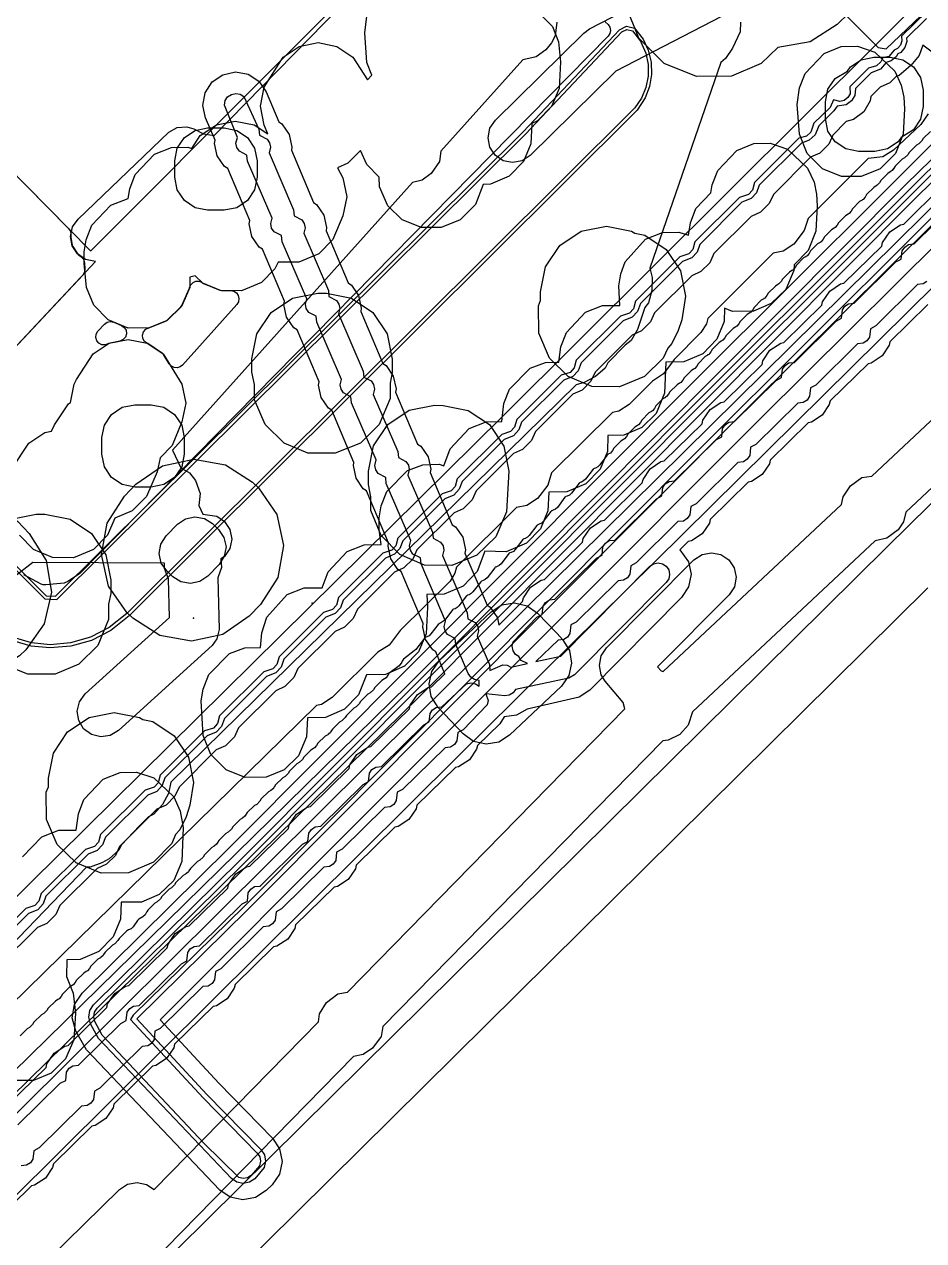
# Model space of a CAD drawing. Header units: metres. Extents: x -2677 to -840, y 169 to 1487.
# Drawn here: x -2128.8 to -2074.2, y 380 to 453.8 of the extents above; entities that cross this region are included whole.
import ezdxf

# ---------------------------------------------------------------- set-up
doc = ezdxf.new("R2010")
doc.units = ezdxf.units.M
for name, color, linetype in [('AI_GREENING_ALLOWED_ZONE', 4, 'Continuous'), ('AI_GREENING_EXCLUSIONS', 1, 'Continuous'), ('AI_GREENING_LAWN', 82, 'Continuous'), ('AI_GREENING_REJECTED', 6, 'Continuous')]:
    doc.layers.add(name, color=color, linetype=linetype)

msp = doc.modelspace()

# ---------------------------------------------------------------- linework, layer by layer
at = {"layer": 'AI_GREENING_ALLOWED_ZONE'}
msp.add_lwpolyline([(-2131.287, 446.66), (-2126.15, 441.45), (-2126.15, 441.45), (-2126.055, 441.315), (-2126.01, 441.157), (-2126.014, 441.072), (-2126.01, 441.072), (-2126.013, 440.926), (-2125.927, 440.447), (-2125.892, 440.357), (-2125.629, 439.947), (-2125.562, 439.878), (-2125.388, 439.756), (-2125.237, 439.59), (-2125.174, 439.376), (-2125.152, 438.993), (-2125.181, 438.794), (-2125.286, 438.622), (-2129.788, 433.813)], dxfattribs=at)
for points in [[(-2121.352, 434.469), (-2121.525, 434.589), (-2121.633, 434.769), (-2121.658, 434.978), (-2121.595, 435.179), (-2121.454, 435.336), (-2121.262, 435.421), (-2121.202, 435.433), (-2120.207, 435.85), (-2120.129, 435.901), (-2119.321, 436.689), (-2119.267, 436.768), (-2118.807, 437.83), (-2118.799, 437.866), (-2118.722, 438.042), (-2118.585, 438.176), (-2118.407, 438.249), (-2118.215, 438.249), (-2118.037, 438.177), (-2117.956, 438.123), (-2116.959, 437.707), (-2116.866, 437.687), (-2116.29, 437.68), (-2116.105, 437.642), (-2115.947, 437.537), (-2115.839, 437.381), (-2115.797, 437.196), (-2115.827, 437.009), (-2115.925, 436.846), (-2119.23, 433.164), (-2119.376, 433.052), (-2119.553, 433.001), (-2119.736, 433.017), (-2119.901, 433.098), (-2120.026, 433.233), (-2120.378, 433.796), (-2120.45, 433.871), (-2121.338, 434.464), (-2121.352, 434.469)], [(-2123.718, 434.463), (-2123.91, 434.386), (-2124.116, 434.393), (-2124.302, 434.483), (-2124.436, 434.641), (-2124.494, 434.839), (-2124.468, 435.044), (-2124.361, 435.22), (-2123.96, 435.649), (-2123.796, 435.765), (-2123.599, 435.807), (-2123.402, 435.769), (-2122.932, 435.572), (-2122.759, 435.452), (-2122.651, 435.271), (-2122.627, 435.061), (-2122.692, 434.86), (-2122.833, 434.704), (-2123.027, 434.62), (-2123.627, 434.501), (-2123.716, 434.464), (-2123.718, 434.463)]]:
    msp.add_lwpolyline(points, close=True, dxfattribs=at)
at = {"layer": 'AI_GREENING_EXCLUSIONS'}
for points in [[(-2082.915, 458.398), (-2077.004, 452.432), (-2076.503, 452.367), (-2059.18, 468.892)], [(-2138.176, 378.915), (-2104.922, 411.949), (-2074.242, 442.249), (-2056.962, 459.206)], [(-2129.896, 433.698), (-2124.506, 439.454), (-2125.122, 439.571), (-2125.603, 439.906), (-2125.918, 440.399), (-2126.022, 440.975), (-2125.897, 441.546), (-2125.562, 442.027), (-2120.063, 447.311), (-2119.542, 447.579), (-2118.959, 447.626), (-2118.53, 447.511), (-2117.96, 447.201), (-2117.299, 447.107), (-2106.74, 457.902)], [(-2083.622, 455.838), (-2092.929, 451.009), (-2098.127, 445.885), (-2098.616, 445.563), (-2099.191, 445.453), (-2099.764, 445.571), (-2100.249, 445.9), (-2100.57, 446.389), (-2100.68, 446.964), (-2100.562, 447.537), (-2100.233, 448.021), (-2094.873, 453.305), (-2094.511, 453.568), (-2087.477, 457.218)], [(-2098.081, 455.024), (-2096.771, 453.719), (-2096.41, 452.79), (-2096.277, 451.573), (-2096.371, 449.947), (-2096.824, 448.863), (-2097.679, 447.986), (-2098.015, 447.829), (-2098.08, 446.594), (-2098.533, 445.511), (-2099.388, 444.633), (-2100.538, 444.135), (-2100.977, 444.119), (-2101.447, 442.903), (-2102.369, 441.981), (-2103.534, 441.511), (-2104.721, 441.511), (-2105.887, 441.981), (-2106.764, 442.836), (-2107.262, 443.987), (-2107.278, 444.577), (-2108.038, 445.336), (-2108.412, 446.191), (-2109.186, 445.417), (-2109.823, 445.134), (-2109.485, 444.521), (-2109.256, 443.373), (-2109.485, 442.225), (-2110.091, 440.789), (-2110.944, 439.915), (-2112.169, 439.403), (-2113.422, 439.416), (-2113.614, 438.994), (-2114.425, 438.184), (-2115.649, 437.672), (-2116.915, 437.688), (-2117.998, 438.141), (-2118.45, 438.572), (-2118.771, 438.49), (-2118.788, 437.874), (-2119.286, 436.723), (-2120.163, 435.868), (-2121.247, 435.415), (-2122.516, 435.398), (-2123.748, 435.913), (-2124.603, 436.79), (-2125.056, 437.874), (-2125.189, 439.327), (-2125.188, 440.045), (-2125.071, 440.772), (-2124.732, 441.647), (-2123.572, 442.869), (-2122.528, 443.277), (-2122.43, 443.864), (-2122.091, 444.739), (-2120.931, 445.961), (-2119.901, 446.368), (-2119.901, 446.368), (-2118.907, 446.395), (-2118.662, 446.317), (-2118.144, 447.091), (-2117.171, 447.742), (-2116.023, 447.97), (-2114.875, 447.742), (-2114.054, 447.193), (-2114.271, 447.728), (-2114.499, 448.876), (-2114.271, 450.024), (-2113.119, 451.861), (-2112.146, 452.511), (-2110.998, 452.74), (-2109.85, 452.511), (-2108.877, 451.861), (-2108.005, 450.478), (-2107.733, 450.764), (-2108.033, 451.522), (-2108.161, 453.341), (-2108.031, 454.339)], [(-2078.783, 454.532), (-2079.492, 453.842), (-2081.13, 452.781), (-2083.089, 452.436), (-2084.101, 451.463), (-2085.907, 450.707), (-2088.031, 450.678), (-2089.983, 451.463), (-2091.533, 453.013), (-2092.318, 454.965)], [(-2074.044, 454.634), (-2075.58, 453.125), (-2075.554, 452.844), (-2075.638, 452.584), (-2075.815, 452.376), (-2076.023, 452.27), (-2076.341, 451.889), (-2076.708, 451.817), (-2076.835, 451.562), (-2077.104, 451.32), (-2077.577, 451.194), (-2078.709, 450.053), (-2078.707, 449.634), (-2078.844, 449.398), (-2079.062, 449.233), (-2079.326, 449.163), (-2079.704, 449.263), (-2079.905, 448.809), (-2080.901, 447.845), (-2081.08, 447.303), (-2081.348, 447.06), (-2081.814, 446.935), (-2084.508, 444.246), (-2084.633, 443.783), (-2084.876, 443.515), (-2085.421, 443.336), (-2088.116, 440.648), (-2088.241, 440.184), (-2088.484, 439.916), (-2089.029, 439.737), (-2091.723, 437.049), (-2091.848, 436.585), (-2092.091, 436.317), (-2092.636, 436.138), (-2095.33, 433.45), (-2095.456, 432.986), (-2095.699, 432.718), (-2096.244, 432.539), (-2098.938, 429.851), (-2099.063, 429.387), (-2099.306, 429.119), (-2099.851, 428.94), (-2102.545, 426.252), (-2102.671, 425.789), (-2102.914, 425.52), (-2103.458, 425.341), (-2106.153, 422.653), (-2106.278, 422.19), (-2106.521, 421.921), (-2107.066, 421.742), (-2109.76, 419.054), (-2109.886, 418.591), (-2110.128, 418.322), (-2110.673, 418.143), (-2113.368, 415.455), (-2113.493, 414.992), (-2113.736, 414.723), (-2114.281, 414.544), (-2116.975, 411.856), (-2117.101, 411.393), (-2117.343, 411.124), (-2117.888, 410.945), (-2120.583, 408.257), (-2120.708, 407.794), (-2120.951, 407.525), (-2121.496, 407.346), (-2124.196, 404.661), (-2124.322, 404.201), (-2124.564, 403.932), (-2125.112, 403.753), (-2127.815, 401.074), (-2127.941, 400.614), (-2128.184, 400.345), (-2128.732, 400.166), (-2131.435, 397.487)], [(-2074.057, 454.2), (-2075.272, 453.008), (-2075.256, 452.81), (-2075.376, 452.438), (-2075.628, 452.141), (-2075.806, 452.05), (-2075.898, 451.875), (-2076.198, 451.625), (-2076.51, 451.528), (-2076.857, 451.124), (-2077.421, 450.9), (-2078.379, 449.956), (-2078.423, 449.536), (-2078.62, 449.199), (-2078.93, 448.963), (-2079.494, 448.889), (-2079.693, 448.597), (-2080.606, 447.688), (-2080.831, 447.135), (-2081.18, 446.811), (-2081.656, 446.64), (-2084.214, 444.089), (-2084.385, 443.615), (-2084.708, 443.266), (-2085.264, 443.042), (-2087.821, 440.49), (-2087.992, 440.016), (-2088.316, 439.667), (-2088.871, 439.443), (-2091.429, 436.891), (-2091.6, 436.418), (-2091.923, 436.068), (-2092.479, 435.844), (-2095.036, 433.292), (-2095.207, 432.819), (-2095.531, 432.469), (-2096.086, 432.245), (-2098.644, 429.693), (-2098.815, 429.22), (-2099.138, 428.87), (-2099.694, 428.646), (-2102.251, 426.094), (-2102.422, 425.621), (-2102.746, 425.271), (-2103.301, 425.047), (-2105.859, 422.495), (-2106.03, 422.022), (-2106.353, 421.672), (-2106.909, 421.448), (-2109.466, 418.896), (-2109.637, 418.423), (-2109.961, 418.073), (-2110.516, 417.849), (-2113.074, 415.297), (-2113.245, 414.824), (-2113.568, 414.474), (-2114.124, 414.25), (-2116.681, 411.699), (-2116.852, 411.225), (-2117.176, 410.876), (-2117.731, 410.651), (-2120.289, 408.1), (-2120.46, 407.626), (-2120.783, 407.277), (-2121.339, 407.052), (-2123.902, 404.503), (-2124.073, 404.033), (-2124.396, 403.684), (-2124.956, 403.459), (-2127.521, 400.916), (-2127.692, 400.446), (-2128.016, 400.097), (-2128.575, 399.872), (-2131.141, 397.329)], [(-2085.362, 453.97), (-2085.382, 453.401), (-2085.83, 452.408), (-2086.274, 451.766), (-2086.539, 451.539), (-2090.86, 439.05), (-2090.713, 438.473), (-2090.743, 437.697), (-2090.941, 436.942), (-2091.161, 436.651), (-2091.603, 435.328), (-2091.99, 434.65), (-2092.352, 434.369), (-2093.402, 433.303), (-2093.564, 432.978), (-2094.153, 432.467), (-2094.84, 432.095), (-2095.323, 431.969), (-2119.928, 407.84), (-2120.067, 407.159), (-2120.444, 406.48), (-2120.962, 405.896), (-2121.29, 405.736), (-2121.844, 405.189), (-2122.933, 404.036), (-2123.091, 403.71), (-2123.676, 403.193), (-2124.123, 402.931), (-2124.824, 402.682), (-2125.049, 402.673), (-2149.155, 377.641)], [(-2085.362, 453.97), (-2085.382, 453.401), (-2085.83, 452.408), (-2086.274, 451.766), (-2086.539, 451.539), (-2090.86, 439.05), (-2090.713, 438.473), (-2090.743, 437.697), (-2090.941, 436.942), (-2091.161, 436.651), (-2091.603, 435.328), (-2091.99, 434.65), (-2092.352, 434.369), (-2093.402, 433.303), (-2093.564, 432.978), (-2094.153, 432.467), (-2094.84, 432.095), (-2095.323, 431.969), (-2119.928, 407.84), (-2120.067, 407.159), (-2120.444, 406.48), (-2120.962, 405.896), (-2121.29, 405.736), (-2121.844, 405.189), (-2122.933, 404.036), (-2123.091, 403.71), (-2123.676, 403.193), (-2124.123, 402.931), (-2124.824, 402.682), (-2125.049, 402.673), (-2149.155, 377.641)], [(-2144.68, 436.027), (-2127.581, 418.962), (-2126.856, 418.922), (-2098.399, 447.179), (-2092.554, 453.384), (-2092.244, 453.539), (-2091.908, 453.454), (-2091.429, 452.835), (-2091.104, 452.102), (-2090.962, 451.414), (-2090.96, 450.705), (-2091.1, 450.01), (-2091.372, 449.363), (-2091.768, 448.782), (-2091.768, 448.782), (-2122.611, 418.077), (-2123.674, 417.222), (-2124.809, 416.639), (-2126.015, 416.294), (-2127.256, 416.186), (-2128.401, 416.298), (-2129.696, 416.684)], [(-2144.4, 436.03), (-2127.493, 419.157), (-2126.936, 419.127), (-2098.543, 447.319), (-2092.699, 453.521), (-2092.265, 453.737), (-2091.795, 453.62), (-2091.266, 452.951), (-2090.952, 452.278), (-2090.778, 451.557), (-2090.751, 450.808), (-2090.875, 450.069), (-2091.141, 449.376), (-2091.627, 448.641), (-2091.627, 448.641), (-2122.47, 417.935), (-2123.581, 417.045), (-2124.752, 416.447), (-2125.996, 416.094), (-2127.275, 415.987), (-2128.42, 416.099), (-2129.79, 416.507)], [(-2096.507, 453.984), (-2096.599, 453.156), (-2096.83, 452.722), (-2097.17, 452.308), (-2097.755, 451.87), (-2098.566, 451.691), (-2103.551, 446.138), (-2103.626, 445.525), (-2104.131, 444.791), (-2104.687, 444.385), (-2105.255, 444.24), (-2119.839, 427.996), (-2119.331, 426.929), (-2118.794, 426.624), (-2118.444, 426.155), (-2118.163, 425.356), (-2118.235, 424.626), (-2117.989, 424.108), (-2117.152, 423.987), (-2116.668, 423.659), (-2116.346, 423.17), (-2116.236, 422.595), (-2116.355, 422.022), (-2116.684, 421.537), (-2116.899, 421.396), (-2116.849, 420.88), (-2117.075, 420.254), (-2117.01, 417.105), (-2117.152, 416.537), (-2117.425, 416.139), (-2123.108, 410.972), (-2123.609, 410.671), (-2124.188, 410.584), (-2124.756, 410.726), (-2125.227, 411.074), (-2125.528, 411.576), (-2125.615, 412.154), (-2125.473, 412.722), (-2125.125, 413.193), (-2120.023, 417.827), (-2120.074, 420.189), (-2120.326, 420.805), (-2120.309, 421.125), (-2128.313, 421.185), (-2131.166, 418.979)], [(-2066.871, 452.341), (-2075.312, 444.131), (-2105.534, 413.75), (-2137.876, 382.04), (-2154.254, 365.45)], [(-2073.634, 452.089), (-2074.276, 452.584), (-2074.502, 451.951), (-2075.008, 451.357), (-2075.721, 450.746), (-2075.903, 450.69), (-2076.298, 450.295), (-2076.872, 450.035), (-2077.442, 449.476), (-2077.478, 449.211), (-2077.871, 448.537), (-2078.492, 448.064), (-2078.949, 447.944), (-2079.751, 447.126), (-2080.002, 446.576), (-2080.542, 446.036), (-2081.098, 445.783), (-2083.358, 443.527), (-2083.609, 442.977), (-2084.149, 442.437), (-2084.705, 442.184), (-2086.966, 439.929), (-2087.217, 439.378), (-2087.757, 438.838), (-2088.313, 438.585), (-2090.573, 436.33), (-2090.824, 435.779), (-2091.364, 435.239), (-2091.92, 434.986), (-2094.181, 432.731), (-2094.432, 432.18), (-2094.972, 431.64), (-2095.528, 431.387), (-2097.788, 429.132), (-2098.039, 428.581), (-2098.579, 428.041), (-2099.135, 427.788), (-2101.396, 425.533), (-2101.647, 424.982), (-2102.187, 424.442), (-2102.743, 424.189), (-2105.003, 421.934), (-2105.254, 421.383), (-2105.794, 420.843), (-2106.35, 420.59), (-2108.611, 418.335), (-2108.862, 417.784), (-2109.402, 417.244), (-2109.958, 416.991), (-2112.218, 414.736), (-2112.469, 414.186), (-2113.009, 413.645), (-2113.565, 413.392), (-2115.826, 411.137), (-2116.076, 410.587), (-2116.617, 410.046), (-2117.173, 409.793), (-2119.433, 407.538), (-2119.684, 406.988), (-2120.224, 406.447), (-2120.78, 406.195), (-2123.05, 403.938), (-2123.297, 403.395), (-2123.837, 402.854), (-2124.401, 402.598), (-2126.669, 400.351), (-2126.917, 399.808), (-2127.457, 399.267), (-2128.021, 399.011), (-2130.288, 396.764)], [(-2066.171, 451.627), (-2074.607, 443.42), (-2104.834, 413.036), (-2137.175, 381.327), (-2153.543, 364.746)], [(-2129.845, 388.23), (-2127.503, 390.524), (-2127.457, 390.744), (-2127.019, 391.39), (-2126.368, 391.819), (-2126.168, 391.858), (-2123.826, 394.151), (-2123.781, 394.372), (-2123.343, 395.018), (-2122.691, 395.447), (-2122.492, 395.485), (-2120.149, 397.778), (-2120.104, 397.999), (-2119.666, 398.645), (-2119.014, 399.074), (-2118.815, 399.112), (-2116.473, 401.406), (-2116.427, 401.626), (-2115.989, 402.272), (-2115.338, 402.702), (-2115.138, 402.74), (-2112.796, 405.033), (-2112.751, 405.254), (-2112.313, 405.9), (-2111.661, 406.329), (-2111.462, 406.367), (-2109.119, 408.661), (-2109.074, 408.881), (-2108.636, 409.527), (-2107.984, 409.956), (-2107.785, 409.995), (-2105.443, 412.288), (-2105.397, 412.509), (-2104.959, 413.154), (-2104.308, 413.584), (-2104.108, 413.622), (-2103.295, 414.424), (-2103.85, 415.743), (-2104.039, 415.865), (-2104.481, 416.508), (-2104.644, 417.271), (-2104.607, 417.471), (-2105.956, 420.634), (-2106.145, 420.757), (-2106.587, 421.4), (-2106.75, 422.163), (-2106.713, 422.362), (-2108.061, 425.526), (-2108.25, 425.648), (-2108.693, 426.291), (-2108.856, 427.054), (-2108.819, 427.254), (-2110.167, 430.417), (-2110.356, 430.54), (-2110.799, 431.183), (-2110.961, 431.946), (-2110.924, 432.146), (-2112.273, 435.309), (-2112.462, 435.431), (-2112.904, 436.074), (-2113.067, 436.837), (-2113.03, 437.037), (-2114.379, 440.2), (-2114.568, 440.323), (-2115.01, 440.966), (-2115.173, 441.729), (-2115.136, 441.929), (-2116.484, 445.092), (-2116.673, 445.215), (-2117.116, 445.857), (-2117.279, 446.621), (-2117.242, 446.82), (-2117.82, 448.165), (-2117.983, 448.928), (-2117.842, 449.695), (-2117.417, 450.35), (-2116.774, 450.792), (-2116.011, 450.955), (-2115.244, 450.813), (-2114.589, 450.389), (-2114.146, 449.746), (-2113.377, 447.927), (-2113.188, 447.805), (-2112.745, 447.162), (-2112.583, 446.399), (-2112.619, 446.199), (-2111.271, 443.036), (-2111.082, 442.913), (-2110.64, 442.27), (-2110.477, 441.507), (-2110.514, 441.307), (-2109.165, 438.144), (-2108.976, 438.021), (-2108.534, 437.379), (-2108.371, 436.615), (-2108.408, 436.416), (-2107.06, 433.252), (-2106.871, 433.13), (-2106.428, 432.487), (-2106.265, 431.724), (-2106.302, 431.524), (-2104.954, 428.361), (-2104.765, 428.238), (-2104.322, 427.596), (-2104.16, 426.832), (-2104.196, 426.633), (-2102.848, 423.469), (-2102.659, 423.347), (-2102.217, 422.704), (-2102.054, 421.941), (-2102.091, 421.741), (-2100.742, 418.578), (-2100.553, 418.455), (-2100.111, 417.812), (-2100.015, 417.362), (-2098.581, 418.811), (-2098.536, 419.032), (-2098.099, 419.679), (-2097.448, 420.109), (-2097.249, 420.147), (-2094.947, 422.407), (-2094.902, 422.628), (-2094.465, 423.274), (-2093.814, 423.704), (-2093.615, 423.743), (-2091.314, 426.002), (-2091.269, 426.223), (-2090.832, 426.87), (-2090.181, 427.3), (-2089.981, 427.338), (-2087.68, 429.598), (-2087.635, 429.819), (-2087.198, 430.465), (-2086.547, 430.895), (-2086.348, 430.934), (-2084.047, 433.193), (-2084.001, 433.414), (-2083.564, 434.061), (-2082.913, 434.491), (-2082.714, 434.529), (-2080.413, 436.789), (-2080.368, 437.01), (-2079.931, 437.656), (-2079.28, 438.086), (-2079.08, 438.125), (-2076.779, 440.384), (-2076.734, 440.605), (-2076.297, 441.252), (-2075.646, 441.682), (-2075.447, 441.72), (-2073.146, 443.98)], [(-2129.216, 387.025), (-2126.643, 389.563), (-2126.316, 389.732), (-2126.26, 390.239), (-2126.106, 390.465), (-2125.878, 390.615), (-2125.539, 390.652), (-2122.966, 393.191), (-2122.64, 393.36), (-2122.583, 393.866), (-2122.43, 394.092), (-2122.202, 394.242), (-2121.863, 394.279), (-2119.289, 396.818), (-2118.963, 396.987), (-2118.906, 397.494), (-2118.753, 397.72), (-2118.525, 397.87), (-2118.186, 397.907), (-2115.613, 400.445), (-2115.286, 400.615), (-2115.23, 401.121), (-2115.076, 401.347), (-2114.848, 401.497), (-2114.509, 401.534), (-2111.936, 404.073), (-2111.61, 404.242), (-2111.553, 404.748), (-2111.4, 404.974), (-2111.172, 405.125), (-2110.833, 405.161), (-2108.259, 407.7), (-2107.933, 407.869), (-2107.876, 408.376), (-2107.723, 408.602), (-2107.495, 408.752), (-2107.156, 408.789), (-2104.583, 411.328), (-2104.256, 411.497), (-2104.2, 412.003), (-2104.046, 412.229), (-2103.818, 412.379), (-2103.479, 412.416), (-2101.982, 413.818), (-2101.714, 413.87), (-2101.447, 413.815), (-2101.221, 413.662), (-2101.222, 414.017), (-2101.502, 414.064), (-2101.731, 414.213), (-2101.886, 414.438), (-2102.642, 416.195), (-2102.681, 416.56), (-2103.132, 416.797), (-2103.287, 417.022), (-2103.344, 417.289), (-2103.255, 417.618), (-2104.748, 421.086), (-2104.787, 421.452), (-2105.238, 421.689), (-2105.393, 421.914), (-2105.45, 422.181), (-2105.361, 422.51), (-2106.854, 425.978), (-2106.893, 426.343), (-2107.344, 426.58), (-2107.499, 426.805), (-2107.556, 427.072), (-2107.467, 427.401), (-2108.96, 430.869), (-2108.999, 431.235), (-2109.45, 431.472), (-2109.604, 431.697), (-2109.661, 431.964), (-2109.573, 432.293), (-2111.065, 435.761), (-2111.104, 436.126), (-2111.555, 436.363), (-2111.71, 436.588), (-2111.767, 436.855), (-2111.678, 437.185), (-2113.171, 440.652), (-2113.21, 441.018), (-2113.661, 441.255), (-2113.816, 441.48), (-2113.873, 441.747), (-2113.784, 442.076), (-2115.277, 445.544), (-2115.316, 445.909), (-2115.767, 446.146), (-2115.922, 446.371), (-2115.979, 446.639), (-2115.89, 446.968), (-2116.683, 448.946), (-2116.634, 449.214), (-2116.485, 449.443), (-2116.26, 449.598), (-2115.993, 449.655), (-2115.725, 449.606), (-2115.495, 449.457), (-2114.584, 447.475), (-2114.545, 447.11), (-2114.094, 446.873), (-2113.939, 446.648), (-2113.882, 446.381), (-2113.971, 446.051), (-2112.478, 442.584), (-2112.44, 442.218), (-2111.989, 441.981), (-2111.834, 441.756), (-2111.777, 441.489), (-2111.866, 441.16), (-2110.373, 437.692), (-2110.334, 437.327), (-2109.883, 437.09), (-2109.728, 436.865), (-2109.671, 436.598), (-2109.76, 436.268), (-2108.267, 432.801), (-2108.228, 432.435), (-2107.777, 432.198), (-2107.622, 431.973), (-2107.565, 431.706), (-2107.654, 431.377), (-2106.161, 427.909), (-2106.122, 427.543), (-2105.671, 427.307), (-2105.516, 427.082), (-2105.459, 426.814), (-2105.548, 426.485), (-2104.055, 423.017), (-2104.017, 422.652), (-2103.566, 422.415), (-2103.411, 422.19), (-2103.354, 421.923), (-2103.443, 421.594), (-2101.95, 418.126), (-2101.911, 417.76), (-2101.46, 417.523), (-2101.305, 417.298), (-2101.248, 417.031), (-2101.337, 416.702), (-2100.6, 414.991), (-2100.562, 414.625), (-2099.787, 414.972), (-2099.515, 414.943), (-2099.301, 414.826), (-2098.288, 415.045), (-2098.665, 415.229), (-2098.816, 415.462), (-2099.009, 415.592), (-2099.159, 415.82), (-2099.211, 416.088), (-2099.156, 416.356), (-2097.72, 417.852), (-2097.394, 418.022), (-2097.338, 418.528), (-2097.185, 418.754), (-2096.957, 418.905), (-2096.618, 418.942), (-2094.086, 421.448), (-2093.76, 421.617), (-2093.704, 422.124), (-2093.551, 422.35), (-2093.323, 422.501), (-2092.984, 422.538), (-2090.452, 425.043), (-2090.126, 425.213), (-2090.07, 425.719), (-2089.917, 425.945), (-2089.689, 426.096), (-2089.351, 426.133), (-2086.819, 428.639), (-2086.493, 428.808), (-2086.437, 429.315), (-2086.284, 429.541), (-2086.056, 429.692), (-2085.717, 429.729), (-2083.185, 432.234), (-2082.859, 432.404), (-2082.803, 432.91), (-2082.65, 433.137), (-2082.422, 433.287), (-2082.083, 433.324), (-2079.552, 435.83), (-2079.225, 435.999), (-2079.169, 436.506), (-2079.016, 436.732), (-2078.789, 436.883), (-2078.45, 436.92), (-2075.918, 439.425), (-2075.592, 439.595), (-2075.536, 440.101), (-2075.383, 440.328), (-2075.155, 440.478), (-2074.816, 440.515), (-2072.284, 443.021)], [(-2067.835, 446.106), (-2084.105, 429.956), (-2120.578, 393.408), (-2117.029, 389.564), (-2113.754, 386.228), (-2113.328, 385.574), (-2113.185, 384.807), (-2113.347, 384.043), (-2113.788, 383.4), (-2114.138, 383.043), (-2114.792, 382.617), (-2115.56, 382.474), (-2116.323, 382.636), (-2116.967, 383.077), (-2125.045, 391.589), (-2125.705, 392.722), (-2125.914, 393.524), (-2125.78, 394.342), (-2125.326, 395.035), (-2116.414, 403.825), (-2088.043, 432.313), (-2070.833, 449.466)], [(-2067.793, 447.56), (-2084.811, 430.664), (-2115.275, 400.082), (-2122.001, 393.474), (-2117.757, 388.879), (-2114.47, 385.53), (-2114.257, 385.203), (-2114.185, 384.819), (-2114.266, 384.437), (-2114.837, 383.759), (-2115.164, 383.546), (-2115.548, 383.474), (-2115.929, 383.555), (-2116.251, 383.776), (-2124.316, 392.274), (-2124.811, 393.169), (-2124.915, 393.57), (-2124.848, 393.979), (-2124.621, 394.326), (-2115.706, 403.119), (-2087.335, 431.607), (-2069.46, 449.429)], [(-2067.832, 448.015), (-2087.881, 428.016), (-2115.487, 400.294), (-2122.212, 393.687), (-2122.392, 393.439), (-2117.976, 388.673), (-2114.684, 385.32), (-2114.535, 385.091), (-2114.485, 384.823), (-2114.542, 384.555), (-2115.047, 383.973), (-2115.275, 383.824), (-2115.544, 383.774), (-2115.811, 383.831), (-2117.924, 385.919), (-2124.098, 392.48), (-2124.543, 393.303), (-2124.616, 393.584), (-2124.569, 393.87), (-2124.41, 394.113), (-2115.494, 402.907), (-2087.123, 431.395), (-2069.047, 449.417)], [(-2073.955, 448.41), (-2074.407, 447.774), (-2076.061, 446.213), (-2076.722, 445.799), (-2077.604, 445.695), (-2081.25, 442.064), (-2081.48, 441.324), (-2082.107, 440.506), (-2082.757, 440.073), (-2083.371, 439.953), (-2087.343, 435.998), (-2087.419, 435.667), (-2087.752, 435.129), (-2089.379, 433.501), (-2090.038, 432.622), (-2090.695, 432.191), (-2092.117, 430.775), (-2092.732, 430.358), (-2093.123, 430.273), (-2096.818, 426.617), (-2097.05, 425.877), (-2097.68, 425.061), (-2098.331, 424.63), (-2098.946, 424.512), (-2102.602, 420.894), (-2102.69, 420.53), (-2102.988, 420.039), (-2106.008, 417.054), (-2106.673, 416.162), (-2107.359, 415.725), (-2110.147, 412.984), (-2110.796, 412.559), (-2111.089, 412.503), (-2130.756, 393.231)], [(-2055.716, 442.538), (-2076.446, 422.123), (-2143.947, 355.36)], [(-2135.715, 376.427), (-2102.457, 409.465), (-2071.795, 439.746)], [(-2074.042, 438.235), (-2074.27, 438.085), (-2074.609, 438.048), (-2077.143, 435.54), (-2077.469, 435.37), (-2077.525, 434.864), (-2077.678, 434.638), (-2077.906, 434.487), (-2078.245, 434.45), (-2080.779, 431.942), (-2081.105, 431.772), (-2081.161, 431.266), (-2081.314, 431.04), (-2081.542, 430.889), (-2081.881, 430.852), (-2084.415, 428.344), (-2084.742, 428.174), (-2084.797, 427.668), (-2084.95, 427.442), (-2085.178, 427.291), (-2085.517, 427.254), (-2088.051, 424.746), (-2088.378, 424.577), (-2088.434, 424.07), (-2088.586, 423.844), (-2088.814, 423.693), (-2089.153, 423.656), (-2091.687, 421.148), (-2092.014, 420.979), (-2092.07, 420.472), (-2092.223, 420.246), (-2092.45, 420.095), (-2092.789, 420.058), (-2095.324, 417.55), (-2095.65, 417.381), (-2095.706, 416.874), (-2095.859, 416.648), (-2096.087, 416.497), (-2096.425, 416.46), (-2097.778, 415.156), (-2096.269, 415.482), (-2090.851, 420.943), (-2090.625, 421.096), (-2090.357, 421.15), (-2090.089, 421.098), (-2089.861, 420.947), (-2089.708, 420.721), (-2089.654, 420.453), (-2089.706, 420.185), (-2089.857, 419.957), (-2095.421, 414.349), (-2095.77, 414.157), (-2099.005, 413.458), (-2099.152, 413.263), (-2099.388, 413.125), (-2099.658, 413.087), (-2100.811, 413.198), (-2100.675, 412.802), (-2100.73, 412.534), (-2102.188, 411.021), (-2102.514, 410.852), (-2102.571, 410.346), (-2102.724, 410.12), (-2102.952, 409.97), (-2103.291, 409.933), (-2105.865, 407.394), (-2106.191, 407.225), (-2106.248, 406.718), (-2106.401, 406.492), (-2106.629, 406.342), (-2106.968, 406.305), (-2109.541, 403.766), (-2109.868, 403.597), (-2109.925, 403.091), (-2110.078, 402.865), (-2110.306, 402.715), (-2110.645, 402.678), (-2113.218, 400.139), (-2113.545, 399.97), (-2113.601, 399.463), (-2113.755, 399.237), (-2113.983, 399.087), (-2114.322, 399.05), (-2116.895, 396.511), (-2117.221, 396.342), (-2117.278, 395.836), (-2117.431, 395.61), (-2117.66, 395.46), (-2117.998, 395.423), (-2120.572, 392.884), (-2120.898, 392.715), (-2120.955, 392.208), (-2121.108, 391.982), (-2121.336, 391.832), (-2121.675, 391.795), (-2124.249, 389.256), (-2124.575, 389.087), (-2124.632, 388.581), (-2124.785, 388.355), (-2125.013, 388.205), (-2125.352, 388.168), (-2127.925, 385.629), (-2128.252, 385.46), (-2128.309, 384.953), (-2128.462, 384.727), (-2128.69, 384.577), (-2129.029, 384.54)], [(-2128.424, 377.833), (-2123.053, 383.105), (-2122.563, 383.426), (-2121.988, 383.534), (-2121.415, 383.415), (-2120.955, 383.101), (-2110.97, 393.297), (-2110.903, 393.769), (-2110.484, 394.452), (-2109.807, 394.981), (-2109.208, 395.096), (-2092.367, 412.292), (-2092.48, 412.667), (-2093.571, 413.973), (-2093.805, 414.357), (-2093.92, 414.931), (-2093.808, 415.505), (-2093.484, 415.993), (-2088.177, 421.329), (-2087.691, 421.656), (-2087.117, 421.771), (-2086.543, 421.659), (-2086.056, 421.335), (-2085.729, 420.849), (-2085.613, 420.276), (-2085.726, 419.701), (-2086.05, 419.214), (-2090.392, 414.847), (-2090.178, 414.591), (-2090.052, 414.551), (-2079.218, 424.699), (-2079.131, 425.168), (-2078.683, 425.833), (-2077.984, 426.332), (-2077.381, 426.421), (-2065.417, 437.628)], [(-2073.978, 436.843), (-2076.282, 434.581), (-2076.327, 434.36), (-2076.764, 433.714), (-2077.415, 433.283), (-2077.614, 433.245), (-2079.918, 430.983), (-2079.963, 430.762), (-2080.4, 430.116), (-2081.051, 429.685), (-2081.25, 429.647), (-2083.554, 427.385), (-2083.599, 427.164), (-2084.036, 426.518), (-2084.687, 426.088), (-2084.886, 426.049), (-2087.19, 423.787), (-2087.235, 423.566), (-2087.672, 422.92), (-2088.323, 422.49), (-2088.523, 422.451), (-2089.044, 421.935), (-2088.509, 421.223), (-2088.354, 420.458), (-2088.503, 419.692), (-2088.934, 419.042), (-2094.498, 413.433), (-2095.146, 412.997), (-2098.312, 412.278), (-2098.96, 411.897), (-2099.691, 411.795), (-2099.97, 411.383), (-2101.328, 410.061), (-2101.373, 409.84), (-2101.811, 409.194), (-2102.463, 408.765), (-2102.662, 408.727), (-2105.005, 406.433), (-2105.05, 406.213), (-2105.488, 405.567), (-2106.14, 405.138), (-2106.339, 405.1), (-2108.681, 402.806), (-2108.727, 402.585), (-2109.165, 401.939), (-2109.817, 401.51), (-2110.016, 401.472), (-2112.358, 399.178), (-2112.404, 398.958), (-2112.842, 398.312), (-2113.493, 397.883), (-2113.693, 397.845), (-2116.035, 395.551), (-2116.08, 395.33), (-2116.518, 394.684), (-2117.17, 394.255), (-2117.369, 394.217), (-2119.712, 391.924), (-2119.757, 391.703), (-2120.195, 391.057), (-2120.847, 390.628), (-2121.046, 390.59), (-2123.389, 388.296), (-2123.434, 388.075), (-2123.872, 387.429), (-2124.524, 387), (-2124.723, 386.962), (-2127.065, 384.669), (-2127.111, 384.448), (-2127.549, 383.802), (-2128.201, 383.373), (-2128.4, 383.335), (-2130.742, 381.041)], [(-2063.366, 435.438), (-2075.323, 424.238), (-2075.45, 423.634), (-2075.791, 423.158), (-2076.466, 422.647), (-2077.184, 422.494), (-2088.267, 412.113), (-2088.533, 411.289), (-2089.045, 410.725), (-2089.746, 410.391), (-2090.067, 410.352), (-2107.058, 393.003), (-2107.159, 392.395), (-2107.696, 391.683), (-2108.269, 391.301), (-2108.843, 391.181), (-2125.905, 373.76)], [(-2129.578, 426.863), (-2128.56, 428.412), (-2127.587, 429.063), (-2127.187, 429.142), (-2127, 429.528), (-2126.146, 430.807), (-2126.146, 430.807), (-2126.022, 430.89), (-2125.8, 432.004), (-2125.667, 432.292), (-2124.649, 433.841), (-2123.676, 434.491), (-2122.527, 434.72), (-2121.379, 434.491), (-2120.406, 433.841), (-2119.257, 432.004), (-2119.028, 430.856), (-2119.257, 429.708), (-2119.863, 428.271), (-2120.584, 427.529), (-2120.754, 426.673), (-2121.403, 425.173), (-2122.277, 424.32), (-2123.342, 423.874), (-2123.774, 422.842), (-2124.627, 421.968), (-2125.852, 421.456), (-2127.117, 421.472), (-2128.264, 421.968), (-2129.118, 422.842)], [(-2073.987, 419.632), (-2139.064, 355.267)], [(-2128.933, 403.296), (-2127.773, 404.518), (-2126.743, 404.925), (-2125.675, 404.928), (-2125.545, 405.92), (-2125.206, 406.795), (-2124.046, 408.017), (-2123.016, 408.424), (-2122.022, 408.451), (-2120.972, 408.099), (-2119.748, 406.94), (-2119.362, 406.084), (-2119.18, 405.095), (-2119.262, 403.022), (-2119.76, 401.871), (-2120.637, 401.016), (-2121.721, 400.563), (-2122.952, 400.546), (-2122.989, 399.523), (-2123.442, 398.439), (-2124.297, 397.562), (-2125.448, 397.064), (-2126.243, 397.047), (-2126.273, 396.046), (-2125.86, 395.028), (-2125.727, 393.811), (-2125.821, 392.185), (-2126.319, 391.034), (-2127.196, 390.179), (-2128.28, 389.726), (-2129.63, 389.726)]]:
    msp.add_lwpolyline(points, dxfattribs=at)
for points in [[(-2075.437, 449.434), (-2075.398, 448.717), (-2075.475, 447.172), (-2075.945, 446.007), (-2076.867, 445.085), (-2078.032, 444.615), (-2079.22, 444.615), (-2080.385, 445.085), (-2081.307, 446.007), (-2081.777, 447.172), (-2081.905, 448.991), (-2081.775, 449.989), (-2081.436, 450.864), (-2080.276, 452.086), (-2079.246, 452.493), (-2078.252, 452.52), (-2077.202, 452.167), (-2075.978, 451.009), (-2075.592, 450.153), (-2075.437, 449.434)], [(-2074.267, 448.851), (-2074.419, 448.086), (-2074.853, 447.437), (-2075.61, 446.982), (-2075.783, 446.723), (-2076.432, 446.289), (-2077.197, 446.137), (-2078.197, 446.137), (-2078.963, 446.289), (-2079.612, 446.723), (-2080.045, 447.372), (-2080.197, 448.137), (-2080.197, 449.137), (-2080.045, 449.902), (-2079.612, 450.551), (-2078.854, 451.006), (-2078.681, 451.265), (-2078.032, 451.699), (-2077.267, 451.851), (-2076.267, 451.851), (-2075.502, 451.699), (-2074.853, 451.265), (-2074.419, 450.616), (-2074.267, 449.851), (-2074.267, 448.851)], [(-2115.286, 443.149), (-2115.935, 442.715), (-2116.7, 442.563), (-2117.7, 442.563), (-2118.465, 442.715), (-2119.114, 443.149), (-2119.548, 443.798), (-2119.7, 444.563), (-2119.7, 445.563), (-2119.548, 446.328), (-2119.114, 446.977), (-2118.465, 447.411), (-2117.7, 447.563), (-2116.7, 447.563), (-2115.935, 447.411), (-2115.286, 446.977), (-2114.852, 446.328), (-2114.7, 445.563), (-2114.7, 444.563), (-2114.852, 443.798), (-2115.286, 443.149)], [(-2112.866, 419.225), (-2111.836, 419.632), (-2110.747, 419.629), (-2110.383, 420.613), (-2109.223, 421.835), (-2108.193, 422.242), (-2107.166, 422.258), (-2107.282, 423.162), (-2107.281, 423.88), (-2107.165, 424.607), (-2106.825, 425.482), (-2105.566, 426.761), (-2104.635, 427.111), (-2103.641, 427.138), (-2103.358, 427.048), (-2102.984, 428.081), (-2101.824, 429.303), (-2100.794, 429.71), (-2099.84, 429.736), (-2099.712, 430.819), (-2099.373, 431.694), (-2098.114, 432.973), (-2097.183, 433.323), (-2096.386, 433.344), (-2096.259, 434.269), (-2095.92, 435.144), (-2094.76, 436.366), (-2093.73, 436.773), (-2092.672, 436.78), (-2092.738, 437.979), (-2092.621, 438.706), (-2092.36, 439.43), (-2091.122, 440.803), (-2090.092, 441.21), (-2089.098, 441.237), (-2088.514, 441.052), (-2088.396, 441.796), (-2088.057, 442.671), (-2087.159, 443.616), (-2087.075, 444.1), (-2086.736, 444.975), (-2085.575, 446.197), (-2084.546, 446.604), (-2083.551, 446.631), (-2082.501, 446.278), (-2081.277, 445.12), (-2080.892, 444.264), (-2080.737, 443.545), (-2080.698, 442.828), (-2080.775, 441.283), (-2081.245, 440.118), (-2082.096, 439.245), (-2082.113, 438.898), (-2082.611, 437.747), (-2083.488, 436.892), (-2084.572, 436.439), (-2085.841, 436.422), (-2086.321, 436.606), (-2086.338, 435.808), (-2086.791, 434.724), (-2087.646, 433.847), (-2088.797, 433.349), (-2089.891, 433.332), (-2089.959, 431.452), (-2090.474, 430.22), (-2091.351, 429.365), (-2092.435, 428.912), (-2093.399, 428.895), (-2093.429, 427.921), (-2093.882, 426.837), (-2094.737, 425.96), (-2095.888, 425.462), (-2096.988, 425.445), (-2097.04, 424.308), (-2097.493, 423.224), (-2098.348, 422.347), (-2099.58, 421.832), (-2100.864, 421.855), (-2101.334, 420.625), (-2102.189, 419.748), (-2103.34, 419.25), (-2104.394, 419.233), (-2104.345, 418.466), (-2104.439, 416.84), (-2104.892, 415.756), (-2105.747, 414.879), (-2106.898, 414.381), (-2108.065, 414.364), (-2108.535, 413.146), (-2109.39, 412.269), (-2110.541, 411.771), (-2111.634, 411.754), (-2111.689, 410.596), (-2112.187, 409.445), (-2113.064, 408.59), (-2114.148, 408.137), (-2115.417, 408.12), (-2116.582, 408.59), (-2117.504, 409.512), (-2117.974, 410.677), (-2118.089, 412.767), (-2117.972, 413.494), (-2117.633, 414.369), (-2116.374, 415.648), (-2115.443, 415.998), (-2114.492, 416.024), (-2114.415, 416.905), (-2114.104, 417.852), (-2112.866, 419.225)], [(-2091.164, 441.045), (-2089.867, 440.177), (-2088.999, 438.88), (-2088.695, 437.349), (-2088.916, 435.908), (-2089.128, 435.253), (-2089.521, 434.463), (-2089.77, 434.196), (-2090.042, 433.583), (-2091.186, 432.46), (-2092.708, 431.84), (-2094.369, 431.856), (-2095.814, 432.46), (-2096.958, 433.583), (-2097.605, 435.092), (-2097.621, 436.753), (-2097.497, 437.089), (-2097.497, 437.602), (-2097.193, 439.133), (-2096.325, 440.43), (-2095.028, 441.298), (-2093.497, 441.602), (-2091.966, 441.298), (-2091.767, 441.164), (-2091.164, 441.045)], [(-2108.961, 437.221), (-2107.664, 436.353), (-2106.796, 435.056), (-2106.492, 433.525), (-2106.492, 432.719), (-2106.623, 432.06), (-2106.623, 431.135), (-2107.286, 429.549), (-2108.43, 428.426), (-2109.952, 427.806), (-2111.613, 427.822), (-2113.058, 428.426), (-2114.202, 429.549), (-2114.849, 431.058), (-2114.865, 431.978), (-2115.014, 432.728), (-2115.014, 433.53), (-2114.71, 435.061), (-2113.842, 436.358), (-2112.545, 437.226), (-2111.014, 437.53), (-2110.492, 437.525), (-2108.961, 437.221)], [(-2119.708, 426.34), (-2120.357, 425.906), (-2121.122, 425.754), (-2122.122, 425.754), (-2122.888, 425.906), (-2123.537, 426.34), (-2123.97, 426.989), (-2124.122, 427.754), (-2124.122, 428.754), (-2123.97, 429.52), (-2123.537, 430.168), (-2122.888, 430.602), (-2122.122, 430.754), (-2121.122, 430.754), (-2120.357, 430.602), (-2119.708, 430.168), (-2119.275, 429.52), (-2119.122, 428.754), (-2119.122, 427.754), (-2119.275, 426.989), (-2119.708, 426.34)], [(-2099.413, 426.716), (-2099.56, 424.249), (-2100.207, 422.74), (-2101.351, 421.617), (-2102.873, 420.997), (-2104.534, 421.013), (-2106.043, 421.66), (-2107.166, 422.804), (-2107.786, 424.326), (-2107.786, 425.169), (-2107.935, 425.919), (-2107.935, 426.721), (-2107.631, 428.252), (-2106.763, 429.549), (-2105.466, 430.417), (-2103.935, 430.721), (-2103.413, 430.716), (-2101.882, 430.412), (-2100.585, 429.544), (-2099.717, 428.247), (-2099.413, 426.716)], [(-2122.606, 418.143), (-2123.72, 419.745), (-2124.136, 421.651), (-2123.791, 423.571), (-2122.741, 425.21), (-2122.051, 425.926), (-2120.44, 427.044), (-2118.534, 427.456), (-2116.614, 427.108), (-2114.981, 426.058), (-2114.609, 425.698), (-2113.498, 424.094), (-2113.086, 422.197), (-2113.434, 420.268), (-2114.484, 418.635), (-2115.17, 417.923), (-2116.772, 416.809), (-2118.678, 416.393), (-2120.598, 416.738), (-2122.237, 417.788), (-2122.606, 418.143)], [(-2137.897, 418.089), (-2138.224, 420.012), (-2137.79, 421.914), (-2136.662, 423.506), (-2136.293, 423.855), (-2134.641, 424.893), (-2132.718, 425.22), (-2130.816, 424.786), (-2129.224, 423.658), (-2128.54, 422.934), (-2127.506, 421.287), (-2127.179, 419.364), (-2127.615, 417.456), (-2128.746, 415.866), (-2129.116, 415.517), (-2130.766, 414.482), (-2132.69, 414.156), (-2134.592, 414.591), (-2136.182, 415.721), (-2136.861, 416.44), (-2137.897, 418.089)], [(-2126.047, 423.803), (-2124.75, 422.935), (-2123.882, 421.638), (-2123.578, 420.107), (-2123.578, 419.301), (-2123.709, 418.642), (-2123.709, 417.717), (-2124.372, 416.131), (-2125.516, 415.008), (-2126.961, 414.404), (-2128.622, 414.388), (-2130.144, 415.008), (-2131.288, 416.131), (-2131.935, 417.64), (-2131.951, 418.56), (-2132.1, 419.31), (-2132.1, 420.112), (-2131.796, 421.643), (-2130.928, 422.94), (-2129.631, 423.808), (-2128.1, 424.112), (-2127.578, 424.107), (-2126.047, 423.803)], [(-2120.177, 420.663), (-2120.511, 421.143), (-2120.637, 421.715), (-2120.534, 422.291), (-2120.217, 422.785), (-2119.528, 423.5), (-2119.05, 423.832), (-2118.478, 423.957), (-2117.899, 423.852), (-2117.409, 423.537), (-2117.042, 423.182), (-2116.709, 422.701), (-2116.585, 422.132), (-2116.69, 421.553), (-2117.005, 421.063), (-2117.691, 420.351), (-2118.171, 420.017), (-2118.742, 419.892), (-2119.319, 419.996), (-2119.811, 420.311), (-2120.177, 420.663)], [(-2099.066, 418.726), (-2098.305, 418.554), (-2097.668, 418.103), (-2096.49, 416.86), (-2096.152, 416.497), (-2095.736, 415.837), (-2095.605, 415.068), (-2095.777, 414.307), (-2096.228, 413.67), (-2099.37, 410.691), (-2100.031, 410.275), (-2100.8, 410.144), (-2101.561, 410.316), (-2102.198, 410.767), (-2103.714, 412.373), (-2104.13, 413.033), (-2104.261, 413.802), (-2104.089, 414.563), (-2103.638, 415.2), (-2100.496, 418.179), (-2099.836, 418.595), (-2099.066, 418.726)], [(-2121.639, 411.637), (-2121.036, 411.518), (-2119.739, 410.65), (-2118.871, 409.353), (-2118.567, 407.822), (-2118.774, 406.451), (-2119, 405.726), (-2119.393, 404.936), (-2119.642, 404.669), (-2119.871, 404.12), (-2120.994, 402.976), (-2122.503, 402.329), (-2124.164, 402.313), (-2125.686, 402.933), (-2126.83, 404.056), (-2127.477, 405.565), (-2127.493, 407.226), (-2127.369, 407.562), (-2127.369, 408.075), (-2127.065, 409.606), (-2126.197, 410.903), (-2124.9, 411.771), (-2123.369, 412.075), (-2121.838, 411.771), (-2121.639, 411.637)]]:
    msp.add_lwpolyline(points, close=True, dxfattribs=at)
at = {"layer": 'AI_GREENING_LAWN'}
for points in [[(-2157.183, 373.361), (-2099.778, 430.052), (-2058.669, 471.019)], [(-2132.481, 447.871), (-2124.836, 440.117), (-2124.801, 440.094), (-2124.766, 440.117), (-2103.18, 461.768)], [(-2093.567, 454.008), (-2093.391, 453.832), (-2093.284, 453.671), (-2093.246, 453.481), (-2093.283, 453.291), (-2093.389, 453.129), (-2125.463, 420.514), (-2125.538, 420.451), (-2126.182, 420.013), (-2126.413, 419.928), (-2127.528, 419.813), (-2127.676, 419.82), (-2127.815, 419.869), (-2128.859, 420.427)], [(-2073.83, 447.338), (-2074.262, 446.912), (-2074.342, 446.773), (-2074.534, 446.585), (-2074.674, 446.507), (-2075.124, 446.066), (-2075.205, 445.927), (-2075.396, 445.739), (-2075.537, 445.662), (-2075.971, 445.238), (-2076.067, 445.081), (-2076.075, 445.086), (-2076.147, 444.968), (-2076.264, 444.898), (-2076.259, 444.889), (-2076.416, 444.795), (-2076.844, 444.364), (-2076.925, 444.22), (-2077.048, 444.075), (-2077.116, 444.039), (-2077.112, 444.034), (-2077.269, 443.94), (-2077.697, 443.509), (-2077.778, 443.365), (-2077.9, 443.22), (-2077.968, 443.184), (-2077.965, 443.178), (-2078.122, 443.084), (-2078.549, 442.653), (-2078.63, 442.509), (-2078.753, 442.364), (-2078.821, 442.328), (-2078.818, 442.323), (-2078.974, 442.229), (-2079.402, 441.798), (-2079.483, 441.654), (-2079.606, 441.509), (-2079.674, 441.473), (-2079.67, 441.467), (-2079.827, 441.373), (-2080.255, 440.942), (-2080.336, 440.798), (-2080.459, 440.653), (-2080.526, 440.617), (-2080.523, 440.612), (-2080.68, 440.518), (-2081.108, 440.087), (-2081.188, 439.943), (-2081.311, 439.798), (-2081.379, 439.762), (-2081.376, 439.756), (-2081.532, 439.662), (-2081.96, 439.231), (-2082.041, 439.087), (-2082.164, 438.942), (-2082.232, 438.907), (-2082.229, 438.901), (-2082.385, 438.807), (-2082.813, 438.376), (-2082.894, 438.232), (-2083.017, 438.087), (-2083.085, 438.051), (-2083.081, 438.046), (-2083.238, 437.951), (-2083.666, 437.521), (-2083.747, 437.376), (-2083.869, 437.232), (-2083.937, 437.196), (-2083.934, 437.19), (-2084.091, 437.096), (-2084.518, 436.665), (-2084.599, 436.521), (-2084.722, 436.376), (-2084.79, 436.34), (-2084.787, 436.335), (-2084.943, 436.24), (-2085.371, 435.81), (-2085.452, 435.666), (-2085.575, 435.521), (-2085.643, 435.485), (-2085.639, 435.479), (-2085.796, 435.385), (-2086.224, 434.954), (-2086.305, 434.81), (-2086.428, 434.665), (-2086.495, 434.629), (-2086.492, 434.624), (-2086.649, 434.53), (-2087.077, 434.099), (-2087.157, 433.955), (-2087.28, 433.81), (-2087.348, 433.774), (-2087.345, 433.768), (-2087.501, 433.674), (-2087.929, 433.243), (-2088.01, 433.099), (-2088.133, 432.954), (-2088.201, 432.918), (-2088.198, 432.913), (-2088.354, 432.819), (-2088.782, 432.388), (-2088.863, 432.244), (-2088.986, 432.099), (-2089.054, 432.063), (-2089.05, 432.057), (-2089.207, 431.963), (-2089.635, 431.532), (-2089.716, 431.388), (-2089.838, 431.243), (-2089.906, 431.208), (-2089.903, 431.202), (-2090.06, 431.108), (-2090.487, 430.677), (-2090.568, 430.533), (-2090.691, 430.388), (-2090.759, 430.352), (-2090.756, 430.347), (-2090.912, 430.252), (-2091.34, 429.821), (-2091.421, 429.677), (-2091.544, 429.532), (-2091.612, 429.497), (-2091.608, 429.491), (-2091.765, 429.397), (-2092.193, 428.966), (-2092.274, 428.822), (-2092.397, 428.677), (-2092.465, 428.641), (-2092.462, 428.636), (-2092.618, 428.542), (-2093.046, 428.111), (-2093.127, 427.966), (-2093.249, 427.822), (-2093.357, 427.765), (-2093.354, 427.759), (-2093.423, 427.726), (-2093.451, 427.699), (-2093.912, 427.088), (-2094.023, 426.98), (-2094.163, 426.912), (-2094.243, 426.887), (-2094.276, 426.87), (-2094.303, 426.844), (-2094.765, 426.233), (-2094.876, 426.125), (-2095.015, 426.057), (-2095.096, 426.032), (-2095.129, 426.015), (-2095.156, 425.989), (-2095.619, 425.378), (-2095.729, 425.271), (-2095.867, 425.202), (-2095.949, 425.176), (-2095.982, 425.16), (-2096.009, 425.134), (-2096.472, 424.522), (-2096.582, 424.416), (-2096.719, 424.348), (-2096.802, 424.321), (-2096.835, 424.305), (-2096.862, 424.279), (-2097.326, 423.667), (-2097.435, 423.561), (-2097.571, 423.493), (-2097.655, 423.466), (-2097.688, 423.45), (-2097.715, 423.424), (-2098.179, 422.812), (-2098.288, 422.707), (-2098.423, 422.639), (-2098.508, 422.611), (-2098.541, 422.594), (-2098.568, 422.569), (-2099.033, 421.957), (-2099.141, 421.852), (-2099.275, 421.784), (-2099.361, 421.756), (-2099.394, 421.739), (-2099.42, 421.714), (-2099.886, 421.101), (-2099.994, 420.997), (-2100.127, 420.929), (-2100.215, 420.9), (-2100.247, 420.884), (-2100.273, 420.859), (-2100.74, 420.246), (-2100.846, 420.142), (-2100.979, 420.075), (-2101.068, 420.045), (-2101.1, 420.029), (-2101.126, 420.004), (-2101.593, 419.391), (-2101.699, 419.288), (-2101.831, 419.22), (-2101.921, 419.19), (-2101.953, 419.174), (-2101.979, 419.149), (-2102.447, 418.536), (-2102.552, 418.433), (-2102.683, 418.366), (-2102.774, 418.335), (-2102.806, 418.318), (-2102.832, 418.294), (-2103.3, 417.68), (-2103.535, 417.511), (-2103.592, 417.492), (-2103.707, 417.409), (-2104.146, 416.835), (-2104.26, 416.727), (-2104.401, 416.659), (-2104.456, 416.643), (-2104.49, 416.627), (-2104.517, 416.601), (-2105.069, 415.892), (-2105.159, 415.802), (-2105.81, 415.3), (-2105.892, 415.187), (-2105.912, 415.128), (-2106.081, 414.895), (-2106.691, 414.429), (-2106.717, 414.403), (-2106.75, 414.337), (-2106.756, 414.34), (-2106.855, 414.182), (-2106.972, 414.113), (-2106.967, 414.104), (-2107.122, 414.013), (-2107.555, 413.586), (-2107.635, 413.447), (-2107.826, 413.259), (-2107.967, 413.182), (-2108.417, 412.74), (-2108.497, 412.601), (-2108.688, 412.413), (-2108.829, 412.336), (-2109.279, 411.894), (-2109.359, 411.755), (-2109.551, 411.567), (-2109.691, 411.49), (-2110.125, 411.065), (-2110.221, 410.91), (-2110.223, 410.911), (-2110.248, 410.861), (-2110.364, 410.747), (-2110.414, 410.723), (-2110.413, 410.721), (-2110.571, 410.628), (-2111.003, 410.202), (-2111.086, 410.059), (-2111.21, 409.915), (-2111.279, 409.88), (-2111.275, 409.875), (-2111.433, 409.782), (-2111.865, 409.356), (-2111.945, 409.217), (-2112.137, 409.029), (-2112.277, 408.952), (-2112.727, 408.51), (-2112.808, 408.371), (-2112.999, 408.183), (-2113.139, 408.106), (-2113.574, 407.681), (-2113.669, 407.526), (-2113.674, 407.529), (-2113.711, 407.462), (-2113.856, 407.34), (-2114.002, 407.26), (-2114.451, 406.818), (-2114.532, 406.679), (-2114.723, 406.491), (-2114.864, 406.414), (-2115.298, 405.989), (-2115.393, 405.834), (-2115.399, 405.837), (-2115.435, 405.77), (-2115.581, 405.648), (-2115.726, 405.568), (-2116.176, 405.126), (-2116.256, 404.987), (-2116.448, 404.799), (-2116.588, 404.722), (-2117.022, 404.297), (-2117.117, 404.142), (-2117.123, 404.145), (-2117.159, 404.078), (-2117.305, 403.956), (-2117.45, 403.876), (-2117.9, 403.434), (-2117.98, 403.295), (-2118.172, 403.107), (-2118.312, 403.03), (-2118.746, 402.605), (-2118.842, 402.45), (-2118.844, 402.451), (-2118.869, 402.401), (-2118.985, 402.287), (-2119.035, 402.263), (-2119.034, 402.261), (-2119.192, 402.168), (-2119.624, 401.742), (-2119.704, 401.603), (-2119.896, 401.415), (-2120.036, 401.338), (-2120.486, 400.896), (-2120.566, 400.757), (-2120.758, 400.569), (-2120.898, 400.492), (-2121.332, 400.067), (-2121.395, 399.965), (-2121.403, 399.94), (-2121.49, 399.776), (-2121.631, 399.655), (-2121.877, 399.514), (-2121.957, 399.44), (-2122.214, 399.065), (-2122.343, 398.936), (-2122.502, 398.865), (-2122.622, 398.799), (-2123.071, 398.356), (-2123.151, 398.217), (-2123.343, 398.029), (-2123.483, 397.952), (-2123.917, 397.527), (-2124.012, 397.371), (-2124.014, 397.372), (-2124.039, 397.323), (-2124.155, 397.208), (-2124.205, 397.184), (-2124.204, 397.182), (-2124.362, 397.089), (-2124.794, 396.662), (-2124.876, 396.519), (-2125, 396.375), (-2125.068, 396.34), (-2125.065, 396.335), (-2125.223, 396.242), (-2125.655, 395.815), (-2125.737, 395.672), (-2125.861, 395.528), (-2125.93, 395.493), (-2125.926, 395.487), (-2126.084, 395.395), (-2126.516, 394.968), (-2126.598, 394.825), (-2126.722, 394.681), (-2126.791, 394.646), (-2126.787, 394.64), (-2126.945, 394.548), (-2127.377, 394.121), (-2127.457, 393.982), (-2127.648, 393.794), (-2127.788, 393.716), (-2128.243, 393.269), (-2128.323, 393.13), (-2128.514, 392.942), (-2128.654, 392.864), (-2129.085, 392.442)]]:
    msp.add_lwpolyline(points, dxfattribs=at)
at = {"layer": 'AI_GREENING_REJECTED'}
for p in [(-2111.35, 418.71), (-2118.55, 417.8)]:
    msp.add_point(p, dxfattribs=at)

doc.saveas('drawing.dxf')
